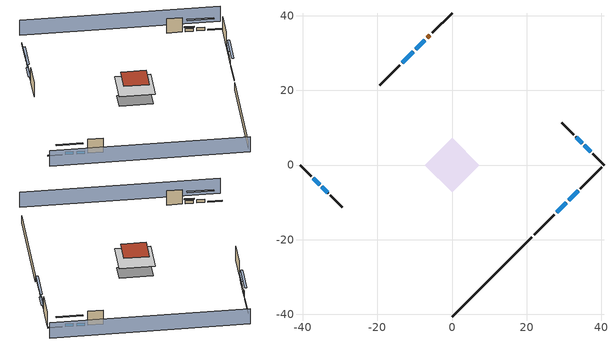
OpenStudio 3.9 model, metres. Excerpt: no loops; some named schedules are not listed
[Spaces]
conditioned space 1
 floor foundation (Slab1 construction): -5.35,1.53 -1.53,5.35 5.35,-1.53 1.53,-5.35 z-2.13
 floor adiabatic (AdiabaticFloorConstruction): -7.25,0 0,7.25 7.25,0 0,-7.25 z2.74
 wall outside (Wall1 construction): 34.42,-6.3 40.06,-0.66 z0.3:5.18
 wall outside (Wall2 construction): -32.56,-8.16 -29.42,-11.29 z0.3:5.18
 wall outside (Wall3 construction): -13.94,26.77 -19.31,21.4 z0.3:5.18
 wall outside (Wall4 construction): 32.56,8.16 29.42,11.29 z0.3:5.18
 wall outside (RimJoist1 construction): 22.06,-18.65 27.36,-13.35 z0.3:0.61
 wall outside (RimJoist2 construction): -40.71,0 -37.76,-2.95 z0.3:0.61
 wall outside (RimJoist3 construction): 0,40.71 -5.3,35.41 z0.3:0.61
 wall outside (RimJoist4 construction): 40.71,0 37.76,2.95 z0.3:0.61
 wall outside (AdiabaticWallConstruction): 28.02,-12.7 30.56,-10.15 / 31.22,-9.5 33.76,-6.95 z0.3:1.49; -37.1,-3.61 -35.49,-5.23 / -34.83,-5.88 -33.21,-7.5 / 37.1,3.61 35.49,5.23 / 34.83,5.88 33.21,7.5 z0.3:1.34; -7.26,33.45 -9.72,30.99 z0.3:1.46; -10.37,30.34 -13.28,27.43 z0.3:1.4
 wall outside (AdiabaticWallConstruction 1): -5.96,34.75 -6.61,34.11 z0.3:2.34
 wall foundation (FoundationWall1 construction): 0,-40.71 21.4,-19.31 z-2.13:0.3
 window (WindowConstruction): 28.02,-12.7 30.56,-10.15 z0.3:1.49
 window (WindowConstruction 1): 31.22,-9.5 33.76,-6.95 z0.3:1.49
 window (WindowConstruction 2): -37.1,-3.61 -35.49,-5.23 z0.3:1.34
 window (WindowConstruction 3): -34.83,-5.88 -33.21,-7.5 z0.3:1.34
 window (WindowConstruction 4): -7.26,33.45 -9.72,30.99 z0.3:1.46
 window (WindowConstruction 5): -10.37,30.34 -13.28,27.43 z0.3:1.4
 window (WindowConstruction 6): 37.1,3.61 35.49,5.23 z0.3:1.34
 window (WindowConstruction 7): 34.83,5.88 33.21,7.5 z0.3:1.34
 door (Door): -5.96,34.75 -6.61,34.11 z0.3:2.34
 ceiling adiabatic (AdiabaticFloorConstruction): 0,-7.25 7.25,0 0,7.25 -7.25,0 z2.74
 roof outside (Roof1 construction): 0,5.13 -5.13,0 0,-5.13 5.13,0 z5.18
shading: 43.95,3.23 3.23,43.95 / -43.95,-3.23 -3.23,-43.95 z0:5.18; 32.5,-8.21 26.08,-14.63 26.51,-15.07 32.93,-8.64 z4.24; 33.97,-6.74 31,-9.71 31.43,-10.14 34.41,-7.17 z1.8; -33.55,-7.17 -39.04,-1.67 -39.47,-2.1 -33.98,-7.6 z4.08; -33,-7.71 -35.05,-5.67 -35.48,-6.1 -33.43,-8.15 z1.65; -11.66,29.05 -5.32,35.39 -5.75,35.82 -12.09,29.49 z4.21; -13.5,27.21 -10.16,30.55 -10.59,30.98 -13.93,27.64 z1.71; 33.55,7.17 39.04,1.67 39.47,2.1 33.98,7.6 z4.08; 33,7.71 35.05,5.67 35.48,6.1 33.43,8.15 z1.65
[Site]
Portland Intl Arpt_OR: Latitude {deg}=45.59; Longitude {deg}=-122.6; Time Zone {hr}=-8; Elevation {m}=33; Terrain=Suburbs; Keep Site Location Information=Yes
[Site:GroundTemperature:Shallow]
10.2558, 8.96328, 8.85977, 9.47314, 11.9355, 14.3863, 16.5111, 17.8571, 17.9714, 16.8767, 14.8061, 12.4304
[Site:WaterMainsTemperature]
Calculation Method=Schedule; Temperature Schedule=mains temperature schedule
[Building]
Building 1
[Material] Roughness=Rough
Name | Thickness {m} | Conductivity {W/m-K} | Density {kg/m3} | Specific Heat {J/kg-K} | Thermal Absorptance | Solar Absorptance | Visible Absorptance
asphalt or fiberglass shingles | 0.00635 | 0.162714 | 1121.4 | 1465.45 | 0.9 | 0.85 | 0.85
roof rigid ins | 0.103632 | 0.029427 | 32.04 | 1214.23 | 0.9 | 0.7 | 0.7
osb sheathing 0.75 in. | 0.01905 | 0.115458 | 512.64 | 1214.23 | 0.9 | 0.7 | 0.7
roof stud and cavity | 0.2032 | 0.161866 | 78.34581 | 1123.46 | 0.9 | 0.7 | 0.7
gypsum board | 0.0127 | 0.160291 | 801 | 837.4 | 0.9 | 0.6 | 0.6
wood siding | 0.0254 | 0.102417 | 544.68 | 1172.36 | 0.9 | 0.85 | 0.85
osb sheathing 0.5 in. | 0.0127 | 0.115458 | 512.64 | 1214.23 | 0.9 | 0.7 | 0.7
wall stud and cavity | 0.1397 | 0.550994 | 139.0536 | 1170.24 | 0.9 | 0.7 | 0.7
rim joist stud and cavity | 0.0508 | 0.178688 | 50.32683 | 1063.81 | 0.9 | 0.6 | 0.6
concrete 8.0 in. | 0.2032 | 1.803125 | 2242.8 | 837.4 | 0.9 | 0.7 | 0.7
gypsum board 1 | 0.0127 | 0.160291 | 801 | 837.4 | 0.9 | 0.7 | 0.7
concrete 4.0 in. | 0.1016 | 1.803125 | 2242.8 | 837.4 | 0.9 | 0.7 | 0.7
floor covering | 0.0127 | 0.0450781 | 54.468 | 1339.84 | 0.9 | 0.9 | 0.9
wood siding 1; wood siding 2 | 0.0254 | 0.102417 | 544.68 | 1172.36
wall rigid ins; floor rigid ins | 0.512978 | 0.029427 | 32.04 | 1214.23 | 0.9 | 0.7 | 0.7
wall stud and cavity 1 | 0.0889 | 0.380278 | 52.3479 | 1209.89 | 0.9 | 0.7 | 0.7
door material | 0.04445 | 0.0612267 | 512.64 | 1214.23 | 0.9 | 0.7 | 0.7
floor stud and cavity | 0.1397 | 1.75129 | 37.0049 | 1207.88 | 0.9 | 0.7 | 0.7
floor covering 1 | 0.0127 | 0.0433444 | 54.468 | 1339.84 | 0.9 | 0.6 | 0.6
wall stud and cavity 2 | 0.0889 | 0.391764 | 83.0341 | 1211.67 | 0.9 | 0.7 | 0.7
furniture material conditioned space 1 | 0.1524 | 0.115458 | 640.8 | 1214.23 | 0.9 | 0.6 | 0.6
[Construction]
Roof1 construction: asphalt or fiberglass shingles, roof rigid ins, osb sheathing 0.75 in., roof stud and cavity, gypsum board
Wall1 construction; Wall2 construction; Wall3 construction; Wall4 construction: wood siding, osb sheathing 0.5 in., wall stud and cavity, gypsum board
RimJoist1 construction; RimJoist2 construction; RimJoist3 construction; RimJoist4 construction: wood siding, rim joist stud and cavity
FoundationWall1 construction: concrete 8.0 in., gypsum board 1
Slab1 construction: concrete 4.0 in., floor covering
WindowConstruction; WindowConstruction 1; WindowConstruction 2; WindowConstruction 3; WindowConstruction 4; WindowConstruction 5; WindowConstruction 6; WindowConstruction 7: WindowMaterial
AdiabaticWallConstruction: wood siding 1, wall rigid ins, wall stud and cavity 1, gypsum board
Door: door material
AdiabaticWallConstruction 1: wood siding 2, wall rigid ins, wall stud and cavity 1, gypsum board
AdiabaticFloorConstruction: floor stud and cavity, floor rigid ins, osb sheathing 0.75 in., floor covering 1
PartitionWallConstruction: gypsum board, wall stud and cavity 2, gypsum board
furniture construction conditioned space 1: furniture material conditioned space 1
[WindowMaterial:SimpleGlazingSystem]
WindowMaterial: U-Factor {W/m2-K}=2.78222; Solar Heat Gain Coefficient=0.56
[ThermalZone]
conditioned space: Multiplier=1; Volume {m3}=384.656; Thermostat=conditioned space temperature setpoint; Use Ideal Air Loads=No
[Space]
conditioned space 1: Thermal Zone=conditioned space; Volume {m3}=384.656
[ThermostatSetpoint:DualSetpoint]
conditioned space temperature setpoint: Heating Setpoint Temperature Schedule=heating setpoint; Cooling Setpoint Temperature Schedule=cooling setpoint; Temperature Difference Between Cutout And Setpoint {deltaC}=0
[Foundation:Kiva]
Foundation Kiva 1: Initial Indoor Air Temperature {C}=20; Wall Height Above Grade {m}=0.3048; Wall Depth Below Slab {m}=0.2032
[Foundation:Kiva:Settings]
Soil Conductivity {W/m-K}=2.9427; Soil Density {kg/m3}=1842.3; Soil Specific Heat {J/kg-K}=418.7; Ground Solar Absorptivity=0.9; Ground Thermal Absorptivity=0.9; Ground Surface Roughness {m}=0.03; Far-Field Width {m}=40; Deep-Ground Boundary Condition=ZeroFlux; Deep-Ground Depth {m}=40; Minimum Cell Dimension {m}=0.2; Maximum Cell Growth Coefficient=3; Simulation Timestep=Timestep
[SurfaceProperty:ExposedFoundationPerimeter]
Slab1: Exposed Perimeter Calculation Method=TotalExposedPerimeter; Total Exposed Perimeter {m}=30.26664
[SurfaceProperty:IncidentSolarMultiplier] Incident Solar Multiplier=1; Incident Solar Multiplier Schedule=trans schedule winter=0.85 summer=0.7
Window1; Window2; Window3; Window4; Window5; Window6; Window7; Window8
[InternalMass:Definition] Design Level Calculation Method=SurfaceArea
Name | Construction | Surface Area {m2}
partition wall mass | PartitionWallConstruction | 157.749
furniture mass conditioned space 1 | furniture construction conditioned space 1 | 63.09974
[InternalMass] Space or SpaceType=conditioned space 1; Multiplier=1
Name | Internal Mass Definition
partition wall mass | partition wall mass
furniture mass conditioned space 1 | furniture mass conditioned space 1
[EnergyManagementSystem:Sensor]
Name | Output Variable or Output Meter Index Key | Output Variable or Output Meter
water_heater_T_set | water heater setpoint | Schedule Value
out_pb_s |  | Site Outdoor Air Barometric Pressure
out_wt_s |  | Site Outdoor Air Humidity Ratio
site_vw_s |  | Site Wind Speed
cool_season | cooling season schedule | Schedule Value
natural_vent_s | natural vent schedule | Schedule Value
htg_sp_s | heating setpoint | Schedule Value
clg_sp_s | cooling setpoint | Schedule Value
mech_vent_range_fan_0_sch_s | mech vent range fan 0 schedule | Schedule Value
mech_vent_bath_fan_0_sch_s | mech vent bath fan 0 schedule | Schedule Value
clothes_dryer_exhaust_0_sch_s | clothes_dryer | Schedule Value
htg_load_cond |  | Heating:EnergyTransfer:Zone:CONDITIONED SPACE
clg_load_cond |  | Cooling:EnergyTransfer:Zone:CONDITIONED SPACE
s_conv | FoundationWall1 | Surface Inside Face Convection Heat Gain Energy
s_ig | FoundationWall1 | Surface Inside Face Internal Gains Radiation Heat Gain Energy
s_sol | FoundationWall1 | Surface Inside Face Solar Radiation Heat Gain Energy
s_lgt | FoundationWall1 | Surface Inside Face Lights Radiation Heat Gain Energy
s_surf | FoundationWall1 | Surface Inside Face Net Surface Thermal Radiation Heat Gain Energy
s_conv_1 | inferred conditioned ceiling | Surface Inside Face Convection Heat Gain Energy
s_ig_1 | inferred conditioned ceiling | Surface Inside Face Internal Gains Radiation Heat Gain Energy
s_sol_1 | inferred conditioned ceiling | Surface Inside Face Solar Radiation Heat Gain Energy
s_lgt_1 | inferred conditioned ceiling | Surface Inside Face Lights Radiation Heat Gain Energy
s_surf_1 | inferred conditioned ceiling | Surface Inside Face Net Surface Thermal Radiation Heat Gain Energy
s_conv_2 | inferred conditioned floor | Surface Inside Face Convection Heat Gain Energy
s_ig_2 | inferred conditioned floor | Surface Inside Face Internal Gains Radiation Heat Gain Energy
s_sol_2 | inferred conditioned floor | Surface Inside Face Solar Radiation Heat Gain Energy
s_lgt_2 | inferred conditioned floor | Surface Inside Face Lights Radiation Heat Gain Energy
s_surf_2 | inferred conditioned floor | Surface Inside Face Net Surface Thermal Radiation Heat Gain Energy
s_conv_3 | RimJoist1 | Surface Inside Face Convection Heat Gain Energy
s_ig_3 | RimJoist1 | Surface Inside Face Internal Gains Radiation Heat Gain Energy
s_sol_3 | RimJoist1 | Surface Inside Face Solar Radiation Heat Gain Energy
s_lgt_3 | RimJoist1 | Surface Inside Face Lights Radiation Heat Gain Energy
s_surf_3 | RimJoist1 | Surface Inside Face Net Surface Thermal Radiation Heat Gain Energy
s_conv_4 | RimJoist2 | Surface Inside Face Convection Heat Gain Energy
s_ig_4 | RimJoist2 | Surface Inside Face Internal Gains Radiation Heat Gain Energy
s_sol_4 | RimJoist2 | Surface Inside Face Solar Radiation Heat Gain Energy
s_lgt_4 | RimJoist2 | Surface Inside Face Lights Radiation Heat Gain Energy
s_surf_4 | RimJoist2 | Surface Inside Face Net Surface Thermal Radiation Heat Gain Energy
s_conv_5 | RimJoist3 | Surface Inside Face Convection Heat Gain Energy
s_ig_5 | RimJoist3 | Surface Inside Face Internal Gains Radiation Heat Gain Energy
s_sol_5 | RimJoist3 | Surface Inside Face Solar Radiation Heat Gain Energy
s_lgt_5 | RimJoist3 | Surface Inside Face Lights Radiation Heat Gain Energy
s_surf_5 | RimJoist3 | Surface Inside Face Net Surface Thermal Radiation Heat Gain Energy
s_conv_6 | RimJoist4 | Surface Inside Face Convection Heat Gain Energy
s_ig_6 | RimJoist4 | Surface Inside Face Internal Gains Radiation Heat Gain Energy
s_sol_6 | RimJoist4 | Surface Inside Face Solar Radiation Heat Gain Energy
s_lgt_6 | RimJoist4 | Surface Inside Face Lights Radiation Heat Gain Energy
s_surf_6 | RimJoist4 | Surface Inside Face Net Surface Thermal Radiation Heat Gain Energy
s_conv_7 | Roof1 | Surface Inside Face Convection Heat Gain Energy
s_ig_7 | Roof1 | Surface Inside Face Internal Gains Radiation Heat Gain Energy
s_sol_7 | Roof1 | Surface Inside Face Solar Radiation Heat Gain Energy
s_lgt_7 | Roof1 | Surface Inside Face Lights Radiation Heat Gain Energy
s_surf_7 | Roof1 | Surface Inside Face Net Surface Thermal Radiation Heat Gain Energy
s_conv_8 | Slab1 | Surface Inside Face Convection Heat Gain Energy
s_ig_8 | Slab1 | Surface Inside Face Internal Gains Radiation Heat Gain Energy
s_sol_8 | Slab1 | Surface Inside Face Solar Radiation Heat Gain Energy
s_lgt_8 | Slab1 | Surface Inside Face Lights Radiation Heat Gain Energy
s_surf_8 | Slab1 | Surface Inside Face Net Surface Thermal Radiation Heat Gain Energy
ss_sol | Door1 | Surface Inside Face Solar Radiation Heat Gain Energy
ss_lgt | Door1 | Surface Inside Face Lights Radiation Heat Gain Energy
ss_conv | Door1 | Surface Inside Face Convection Heat Gain Energy
ss_ig | Door1 | Surface Inside Face Internal Gains Radiation Heat Gain Energy
ss_surf | Door1 | Surface Inside Face Net Surface Thermal Radiation Heat Gain Energy
ss_conv_1 | Window1 | Surface Inside Face Convection Heat Gain Energy
ss_ig_1 | Window1 | Surface Inside Face Internal Gains Radiation Heat Gain Energy
ss_surf_1 | Window1 | Surface Inside Face Net Surface Thermal Radiation Heat Gain Energy
ss_trans_in | Window1 | Surface Window Transmitted Solar Radiation Rate
ss_back_out | Window1 | Surface Window Shortwave from Zone Back Out Window Heat Transfer Rate
ss_trans_out | Window1 | Surface Inside Face Initial Transmitted Diffuse Transmitted Out Window Solar Radiation Rate
ss_conv_2 | Window2 | Surface Inside Face Convection Heat Gain Energy
ss_ig_2 | Window2 | Surface Inside Face Internal Gains Radiation Heat Gain Energy
ss_surf_2 | Window2 | Surface Inside Face Net Surface Thermal Radiation Heat Gain Energy
ss_trans_in_1 | Window2 | Surface Window Transmitted Solar Radiation Rate
ss_back_out_1 | Window2 | Surface Window Shortwave from Zone Back Out Window Heat Transfer Rate
ss_trans_out_1 | Window2 | Surface Inside Face Initial Transmitted Diffuse Transmitted Out Window Solar Radiation Rate
ss_conv_3 | Window3 | Surface Inside Face Convection Heat Gain Energy
ss_ig_3 | Window3 | Surface Inside Face Internal Gains Radiation Heat Gain Energy
ss_surf_3 | Window3 | Surface Inside Face Net Surface Thermal Radiation Heat Gain Energy
ss_trans_in_2 | Window3 | Surface Window Transmitted Solar Radiation Rate
ss_back_out_2 | Window3 | Surface Window Shortwave from Zone Back Out Window Heat Transfer Rate
ss_trans_out_2 | Window3 | Surface Inside Face Initial Transmitted Diffuse Transmitted Out Window Solar Radiation Rate
ss_conv_4 | Window4 | Surface Inside Face Convection Heat Gain Energy
ss_ig_4 | Window4 | Surface Inside Face Internal Gains Radiation Heat Gain Energy
ss_surf_4 | Window4 | Surface Inside Face Net Surface Thermal Radiation Heat Gain Energy
ss_trans_in_3 | Window4 | Surface Window Transmitted Solar Radiation Rate
ss_back_out_3 | Window4 | Surface Window Shortwave from Zone Back Out Window Heat Transfer Rate
ss_trans_out_3 | Window4 | Surface Inside Face Initial Transmitted Diffuse Transmitted Out Window Solar Radiation Rate
ss_conv_5 | Window5 | Surface Inside Face Convection Heat Gain Energy
ss_ig_5 | Window5 | Surface Inside Face Internal Gains Radiation Heat Gain Energy
ss_surf_5 | Window5 | Surface Inside Face Net Surface Thermal Radiation Heat Gain Energy
ss_trans_in_4 | Window5 | Surface Window Transmitted Solar Radiation Rate
ss_back_out_4 | Window5 | Surface Window Shortwave from Zone Back Out Window Heat Transfer Rate
ss_trans_out_4 | Window5 | Surface Inside Face Initial Transmitted Diffuse Transmitted Out Window Solar Radiation Rate
ss_conv_6 | Window6 | Surface Inside Face Convection Heat Gain Energy
ss_ig_6 | Window6 | Surface Inside Face Internal Gains Radiation Heat Gain Energy
ss_surf_6 | Window6 | Surface Inside Face Net Surface Thermal Radiation Heat Gain Energy
ss_trans_in_5 | Window6 | Surface Window Transmitted Solar Radiation Rate
ss_back_out_5 | Window6 | Surface Window Shortwave from Zone Back Out Window Heat Transfer Rate
ss_trans_out_5 | Window6 | Surface Inside Face Initial Transmitted Diffuse Transmitted Out Window Solar Radiation Rate
ss_conv_7 | Window7 | Surface Inside Face Convection Heat Gain Energy
ss_ig_7 | Window7 | Surface Inside Face Internal Gains Radiation Heat Gain Energy
ss_surf_7 | Window7 | Surface Inside Face Net Surface Thermal Radiation Heat Gain Energy
ss_trans_in_6 | Window7 | Surface Window Transmitted Solar Radiation Rate
ss_back_out_6 | Window7 | Surface Window Shortwave from Zone Back Out Window Heat Transfer Rate
ss_trans_out_6 | Window7 | Surface Inside Face Initial Transmitted Diffuse Transmitted Out Window Solar Radiation Rate
ss_conv_8 | Window8 | Surface Inside Face Convection Heat Gain Energy
ss_ig_8 | Window8 | Surface Inside Face Internal Gains Radiation Heat Gain Energy
ss_surf_8 | Window8 | Surface Inside Face Net Surface Thermal Radiation Heat Gain Energy
ss_trans_in_7 | Window8 | Surface Window Transmitted Solar Radiation Rate
ss_back_out_7 | Window8 | Surface Window Shortwave from Zone Back Out Window Heat Transfer Rate
ss_trans_out_7 | Window8 | Surface Inside Face Initial Transmitted Diffuse Transmitted Out Window Solar Radiation Rate
s_conv_9 | Wall1 | Surface Inside Face Convection Heat Gain Energy
s_ig_9 | Wall1 | Surface Inside Face Internal Gains Radiation Heat Gain Energy
s_sol_9 | Wall1 | Surface Inside Face Solar Radiation Heat Gain Energy
s_lgt_9 | Wall1 | Surface Inside Face Lights Radiation Heat Gain Energy
s_surf_9 | Wall1 | Surface Inside Face Net Surface Thermal Radiation Heat Gain Energy
s_conv_10 | Wall2 | Surface Inside Face Convection Heat Gain Energy
s_ig_10 | Wall2 | Surface Inside Face Internal Gains Radiation Heat Gain Energy
s_sol_10 | Wall2 | Surface Inside Face Solar Radiation Heat Gain Energy
s_lgt_10 | Wall2 | Surface Inside Face Lights Radiation Heat Gain Energy
s_surf_10 | Wall2 | Surface Inside Face Net Surface Thermal Radiation Heat Gain Energy
s_conv_11 | Wall3 | Surface Inside Face Convection Heat Gain Energy
s_ig_11 | Wall3 | Surface Inside Face Internal Gains Radiation Heat Gain Energy
s_sol_11 | Wall3 | Surface Inside Face Solar Radiation Heat Gain Energy
s_lgt_11 | Wall3 | Surface Inside Face Lights Radiation Heat Gain Energy
s_surf_11 | Wall3 | Surface Inside Face Net Surface Thermal Radiation Heat Gain Energy
s_conv_12 | Wall4 | Surface Inside Face Convection Heat Gain Energy
s_ig_12 | Wall4 | Surface Inside Face Internal Gains Radiation Heat Gain Energy
s_sol_12 | Wall4 | Surface Inside Face Solar Radiation Heat Gain Energy
s_lgt_12 | Wall4 | Surface Inside Face Lights Radiation Heat Gain Energy
s_surf_12 | Wall4 | Surface Inside Face Net Surface Thermal Radiation Heat Gain Energy
im_conv | furniture mass conditioned space 1 | Surface Inside Face Convection Heat Gain Energy
im_ig | furniture mass conditioned space 1 | Surface Inside Face Internal Gains Radiation Heat Gain Energy
im_sol | furniture mass conditioned space 1 | Surface Inside Face Solar Radiation Heat Gain Energy
im_lgt | furniture mass conditioned space 1 | Surface Inside Face Lights Radiation Heat Gain Energy
im_surf | furniture mass conditioned space 1 | Surface Inside Face Net Surface Thermal Radiation Heat Gain Energy
im_conv_1 | partition wall mass | Surface Inside Face Convection Heat Gain Energy
im_ig_1 | partition wall mass | Surface Inside Face Internal Gains Radiation Heat Gain Energy
im_sol_1 | partition wall mass | Surface Inside Face Solar Radiation Heat Gain Energy
im_lgt_1 | partition wall mass | Surface Inside Face Lights Radiation Heat Gain Energy
im_surf_1 | partition wall mass | Surface Inside Face Net Surface Thermal Radiation Heat Gain Energy
airflow_gain | infil flow | Infiltration Sensible Heat Gain Energy
airflow_loss | infil flow | Infiltration Sensible Heat Loss Energy
airflow_gain_1 | natural vent flow | Infiltration Sensible Heat Gain Energy
airflow_loss_1 | natural vent flow | Infiltration Sensible Heat Loss Energy
airflow_gain_2 | whole house fan flow | Infiltration Sensible Heat Gain Energy
airflow_loss_2 | whole house fan flow | Infiltration Sensible Heat Loss Energy
mv_conv | mech vent bath fan 0 | Electric Equipment Convective Heating Energy
mv_rad | mech vent bath fan 0 | Electric Equipment Radiant Heating Energy
mv_conv_1 | mech vent house fan | Electric Equipment Convective Heating Energy
mv_rad_1 | mech vent house fan | Electric Equipment Radiant Heating Energy
mv_conv_2 | mech vent house fan cfis | Electric Equipment Convective Heating Energy
mv_rad_2 | mech vent house fan cfis | Electric Equipment Radiant Heating Energy
mv_conv_3 | mech vent range fan 0 | Electric Equipment Convective Heating Energy
mv_rad_3 | mech vent range fan 0 | Electric Equipment Radiant Heating Energy
mv_conv_4 | mech vent house fan latent load | Other Equipment Convective Heating Energy
mv_rad_4 | mech vent house fan latent load | Other Equipment Radiant Heating Energy
mv_conv_5 | mech vent house fan sensible load | Other Equipment Convective Heating Energy
mv_rad_5 | mech vent house fan sensible load | Other Equipment Radiant Heating Energy
ig_lgt_conv | interior lighting | Lights Convective Heating Energy
ig_lgt_rad | interior lighting | Lights Radiant Heating Energy
ig_lgt_vis | interior lighting | Lights Visible Radiation Heating Energy
ig_ee_conv | ceiling fan | Electric Equipment Convective Heating Energy
ig_ee_rad | ceiling fan | Electric Equipment Radiant Heating Energy
ig_ee_conv_1 | clothes dryer | Electric Equipment Convective Heating Energy
ig_ee_rad_1 | clothes dryer | Electric Equipment Radiant Heating Energy
ig_ee_conv_2 | clothes washer | Electric Equipment Convective Heating Energy
ig_ee_rad_2 | clothes washer | Electric Equipment Radiant Heating Energy
ig_ee_conv_3 | cooking range | Electric Equipment Convective Heating Energy
ig_ee_rad_3 | cooking range | Electric Equipment Radiant Heating Energy
ig_ee_conv_4 | dishwasher | Electric Equipment Convective Heating Energy
ig_ee_rad_4 | dishwasher | Electric Equipment Radiant Heating Energy
ig_ee_conv_5 | fridge | Electric Equipment Convective Heating Energy
ig_ee_rad_5 | fridge | Electric Equipment Radiant Heating Energy
ig_ee_conv_6 | misc plug loads | Electric Equipment Convective Heating Energy
ig_ee_rad_6 | misc plug loads | Electric Equipment Radiant Heating Energy
ig_ee_conv_7 | misc tv | Electric Equipment Convective Heating Energy
ig_ee_rad_7 | misc tv | Electric Equipment Radiant Heating Energy
ig_ee_conv_8 | whole house fan | Electric Equipment Convective Heating Energy
ig_ee_rad_8 | whole house fan | Electric Equipment Radiant Heating Energy
ig_oe_conv | clothes dryer 1 | Other Equipment Convective Heating Energy
ig_oe_rad | clothes dryer 1 | Other Equipment Radiant Heating Energy
ig_oe_conv_1 | cooking range 1 | Other Equipment Convective Heating Energy
ig_oe_rad_1 | cooking range 1 | Other Equipment Radiant Heating Energy
[ElectricEquipment:Definition] Design Level Calculation Method=EquipmentLevel
Name | Design Level {W} | Fraction Latent | Fraction Radiant | Fraction Lost
ceiling fan | 16.6365 | 0 | 0.558 | 0
clothes washer | 596.107 | 0.03 | 0.162 | 0.7
clothes dryer | 4214.82 | 0.015 | 0.081 | 0.85
dishwasher | 770.932 | 0.3 | 0.18 | 0.4
fridge | 46.9578 | 0 | 0.6 | 0
cooking range | 100.338 | 0.16 | 0.384 | 0.2
misc tv | 292.139 | 0 | 0.6 | 0
misc plug loads | 165.394 | 0.021 | 0.558 | 0.049
whole house fan; mech vent house fan | 0 | 0 | 0 | 1
mech vent house fan cfis | 0 | 0 | 0 | 0
mech vent range fan 0; mech vent bath fan 0 | 30 | 0 | 0 | 1
[ElectricEquipment] Space or SpaceType=conditioned space 1
Name | Electric Equipment Definition | Schedule
ceiling fan | ceiling fan | ceiling_fan
clothes washer | clothes washer | clothes_washer
clothes dryer | clothes dryer | clothes_dryer
dishwasher | dishwasher | dishwasher
fridge | fridge | fridge schedule
cooking range | cooking range | cooking_range
misc tv | misc tv | plug_loads_tv
misc plug loads | misc plug loads | plug_loads_other
whole house fan | whole house fan | Always On Discrete
mech vent house fan | mech vent house fan | mech vent house fan schedule
mech vent house fan cfis | mech vent house fan cfis | mech vent house fan cfis schedule
mech vent range fan 0 | mech vent range fan 0 | mech vent range fan 0 schedule
mech vent bath fan 0 | mech vent bath fan 0 | mech vent bath fan 0 schedule
[OtherEquipment:Definition] Design Level Calculation Method=EquipmentLevel
Name | Design Level {W} | Fraction Latent | Fraction Radiant | Fraction Lost
water heater sens; mech vent house fan sensible load | 0 | 0 | 0 | 0
water heater lat; mech vent house fan latent load | 0 | 1 | 0 | 0
water heater energy adjustment1 | 0.01 | 0 | 0 | 1
clothes dryer 2 | 0 | 0.015 | 0.081 | 0.85
cooking range 2 | 2940.61 | 0.16 | 0.384 | 0.2
general water use sensible | -43.4886 | 0 | 0.6 | 0
general water use latent | 44.1266 | 1 | 0 | 0
[OtherEquipment] Space or SpaceType=conditioned space 1
Name | Other Equipment Definition | Schedule | Fuel Type
water heater sens | water heater sens | Always On Discrete
water heater lat | water heater lat | Always On Discrete
water heater energy adjustment1 | water heater energy adjustment1 | Always On Discrete | Electricity
clothes dryer 1 | clothes dryer 2 | clothes_dryer | Electricity
cooking range 1 | cooking range 2 | cooking_range | NaturalGas
general water use sensible | general water use sensible | general water use schedule
general water use latent | general water use latent | general water use schedule
mech vent house fan sensible load | mech vent house fan sensible load | Always On Discrete
mech vent house fan latent load | mech vent house fan latent load | Always On Discrete
[WaterUse:Equipment:Definition]
Name | Peak Flow Rate {m3/s}
clothes washer | 4.16984e-06
dishwasher | 1.06971e-05
[Lights:Definition]
interior lighting: Design Level Calculation Method=LightingLevel; Lighting Level {W}=331.026; Fraction Radiant=0.6; Fraction Visible=0.2; Return Air Fraction=0
[Lights]
interior lighting: Lights Definition=interior lighting; Space or SpaceType=conditioned space 1; Schedule=lighting_interior; Fraction Replaceable=1
[Exterior:Lights:Definition]
exterior lighting: Design Level {W}=7.09205
[Exterior:Lights]
exterior lighting: Exterior Lights Definition=exterior lighting; Schedule=exterior lighting schedule
[People:Definition]
occupants: Number of People Calculation Method=People; Number of People {people}=2; Fraction Radiant=0.314171; Sensible Heat Fraction=0.56303; Carbon Dioxide Generation Rate {m3/s-W}=0; Enable ASHRAE 55 Comfort Warnings=No; Mean Radiant Temperature Calculation Type=EnclosureAveraged
[People]
occupants: People Definition=occupants; Space or SpaceType=conditioned space 1; Number of People Schedule=occupants; Activity Level Schedule=occupants activity schedule; Multiplier=1
[SpaceInfiltration:DesignFlowRate] Space or SpaceType=conditioned space 1; Schedule=Always On Discrete; Design Flow Rate Calculation Method=Flow/Space; Design Flow Rate {m3/s}=0
natural vent flow; whole house fan flow; infil flow
